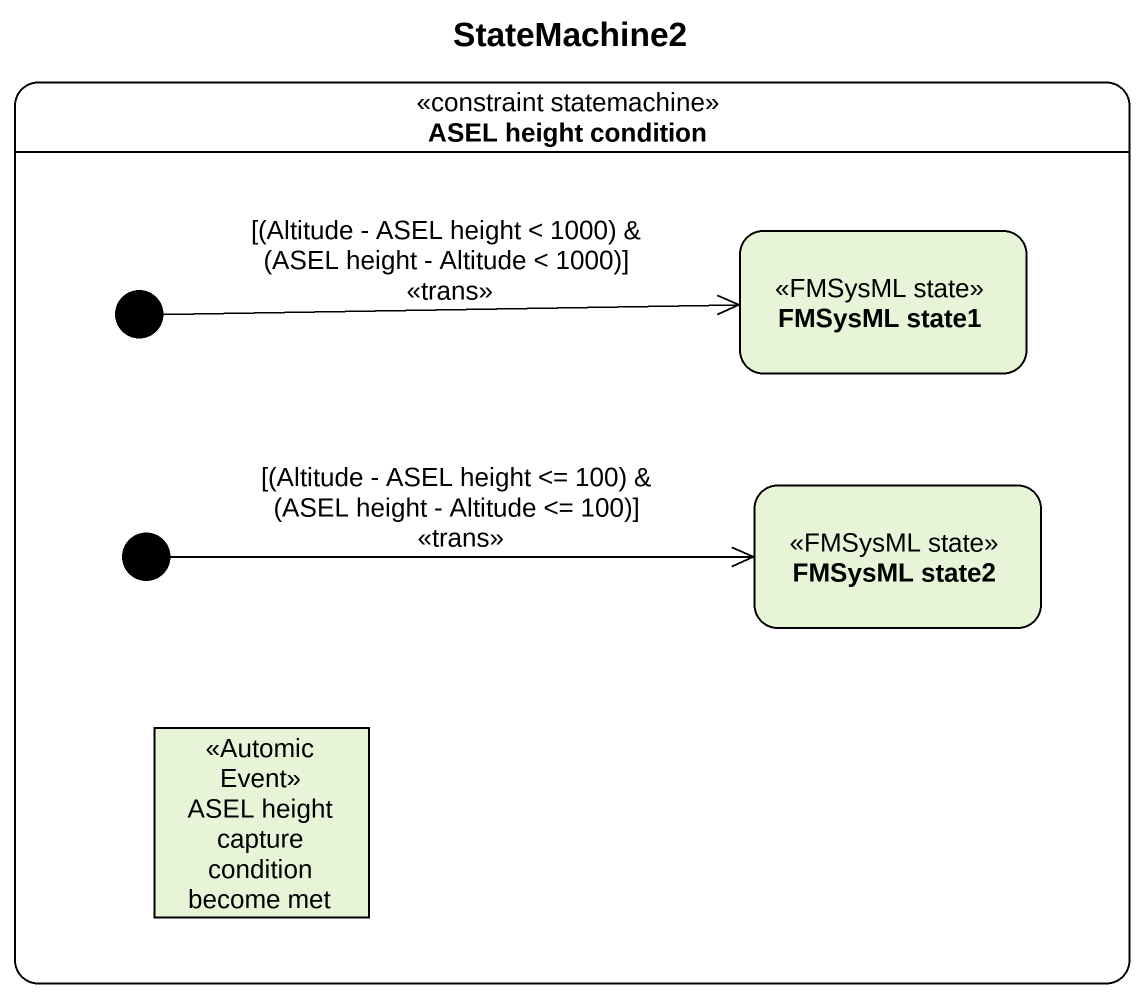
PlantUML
@startuml
title StateMachine2
hide empty description
state "ASEL height condition" as ASEL_height_condition <<constraint statemachine>> {
  state initial1 <<start>>
  state "FMSysML state1" as FMSysML_state1 <<FMSysML state>>
  state "FMSysML state2" as FMSysML_state2 <<FMSysML state>>
  state initial2 <<start>>
  state "ASEL height capture condition become met" as ASEL_height_capture <<Automic Event>>
}
initial1 -right-> FMSysML_state1 : [(Altitude - ASEL height < 1000) & (ASEL height - Altitude < 1000)]\n<<trans>>
initial2 -right-> FMSysML_state2 : [(Altitude - ASEL height <= 100) & (ASEL height - Altitude <= 100)]\n<<trans>>
@enduml
